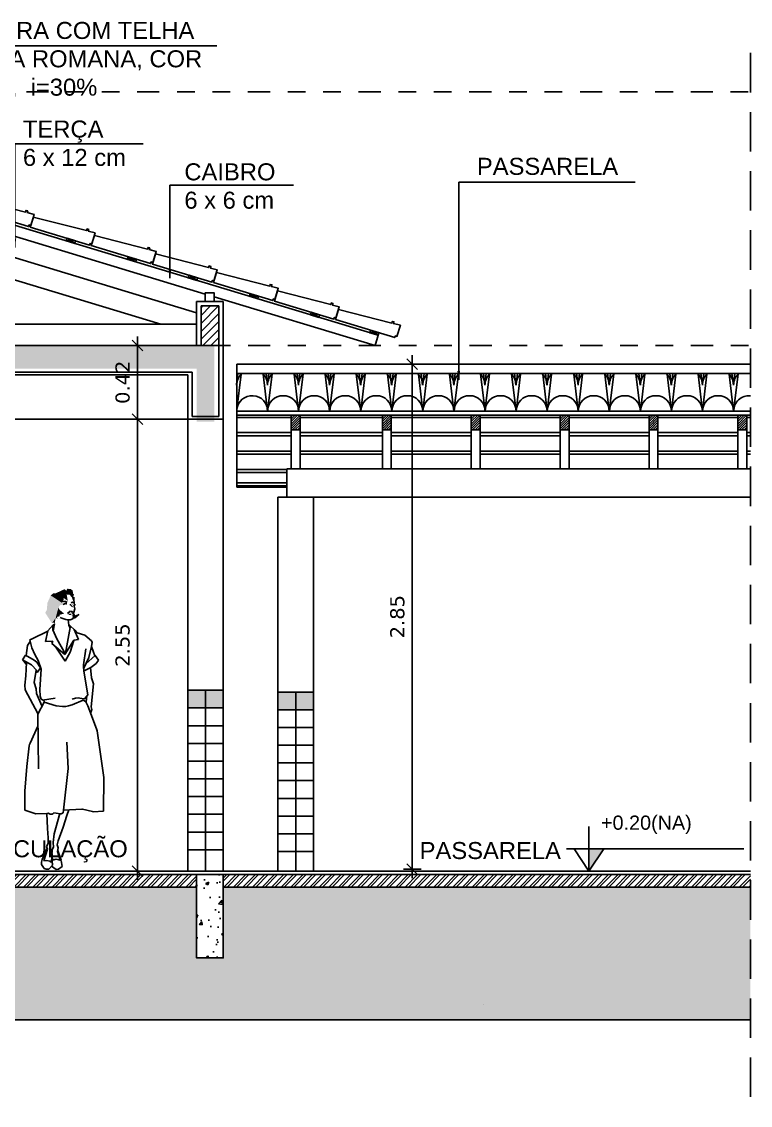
# Model space of a CAD drawing. Extents: x 11 to 195, y 73 to 157.
# Drawn here: x 42.16 to 46.28, y 133.41 to 139.53 of the extents above; entities that cross this region are included whole.
import ezdxf

# ---------------------------------------------------------------- set-up
doc = ezdxf.new("R2010")
doc.units = 0
doc.header["$LTSCALE"] = 0.005
doc.header["$PDMODE"] = 3
for name, pattern in [('C5', [60, 50, -5, 0, -5]), ('HIDDEN', [9.525, 6.35, -3.175]), ('TRAÇO-2PTOS_P', [0.625, 0.25, -0.125, 0, -0.125, 0, -0.125])]:
    doc.linetypes.add(name, pattern=pattern)
doc.layers.get('0').update_dxf_attribs({"linetype": 'CONTINUOUS'})
doc.layers.get('DEFPOINTS').update_dxf_attribs({"linetype": 'CONTINUOUS'})
for name, color, linetype in [('01', 1, 'CONTINUOUS'), ('0_HATCH', 1, 'CONTINUOUS'), ('A-01', 1, 'CONTINUOUS'), ('A-CHAO_FACHADA', 8, 'CONTINUOUS'), ('A-COTAS', 1, 'CONTINUOUS'), ('A-ESTRUT', 5, 'CONTINUOUS'), ('A-PARED', 5, 'CONTINUOUS'), ('A-TELHAS', 2, 'CONTINUOUS'), ('ARQ-CTA-1_050', 1, 'CONTINUOUS'), ('ARQ-EXO-1_050', 251, 'C5'), ('ARQ-HTC', 9, 'CONTINUOUS'), ('ARQ-PIS-CORTE', 2, 'CONTINUOUS'), ('ARQ-SMB-1_050', 1, 'CONTINUOUS'), ('ARQ-SMB-1_100', 1, 'CONTINUOUS'), ('ARQ-TLH-VISTA1', 2, 'CONTINUOUS'), ('ARQ-TXT-1_075', 2, 'CONTINUOUS'), ('BL-AR-TELHA 2', 2, 'CONTINUOUS'), ('EST-MET-VISTA1', 1, 'CONTINUOUS'), ('MADEIRAMENTO', 2, 'CONTINUOUS'), ('SIM', 1, 'CONTINUOUS')]:
    doc.layers.add(name, color=color, linetype=linetype)
doc.styles.add('ESC-50-A20', font='arial.ttf', dxfattribs={"height": 0.1})
doc.styles.add('FNDE Texto Cota 0025', font='verdana.ttf', dxfattribs={"height": 0.04})
doc.styles.add('FNDE Texto Cota 0050', font='verdana.ttf', dxfattribs={"height": 0.08})
doc.dimstyles.new('FNDE 1-0025', dxfattribs={"dimscale": 5, "dimtxt": 0.04, "dimasz": 0.01, "dimexe": 0.15, "dimexo": 0.15, "dimgap": 0.005, "dimtad": 1, "dimzin": 1, "dimdsep": 46, "dimtxsty": 'FNDE Texto Cota 0025', "dimblk": 'tic', "dimcen": 0.015, "dimdle": 0.15, "dimse1": 1, "dimse2": 1, "dimclrd": 251, "dimclre": 251, "dimclrt": 256, "dimaunit": 1, "dimadec": 3, "dimazin": 0, "dimtfac": 1, "dimtix": 1, "dimtmove": 2, "dimatfit": 3, "dimfxl": 0.15, "dimtvp": 1, "dimtolj": 1, "dimtzin": 0, "dimarcsym": 0})
doc.dimstyles.new('FNDE 1-0050', dxfattribs={"dimscale": 5, "dimtxt": 0.08, "dimasz": 0.01, "dimexe": 0.15, "dimexo": 0.15, "dimgap": 0.01, "dimtad": 1, "dimzin": 1, "dimdsep": 46, "dimtxsty": 'FNDE Texto Cota 0050', "dimblk": 'tic', "dimcen": 0.015, "dimdle": 0.15, "dimse1": 1, "dimse2": 1, "dimclrd": 251, "dimclre": 251, "dimclrt": 256, "dimaunit": 1, "dimadec": 3, "dimazin": 0, "dimtfac": 1, "dimtix": 1, "dimtmove": 2, "dimatfit": 3, "dimfxl": 0.15, "dimtvp": 1, "dimtolj": 1, "dimtzin": 0, "dimarcsym": 0})

# ---------------------------------------------------------------- blocks, each defined once
blk = doc.blocks.new('MULHER5')
at = {"color": 0}
for p, q in [((0.1308, 1.5439), (0.1343, 1.5584)), ((0.1415, 1.5339), (0.1308, 1.5439)), ((0.076, 1.4995), (0.0908, 1.505)), ((0.0908, 1.505), (0.0971, 1.505)), ((0.1375, 1.4561), (0.143, 1.4753)), ((0.1379, 1.4907), (0.1447, 1.502)), ((0.143, 1.4753), (0.1386, 1.4899)), ((0.1164, 1.4621), (0.1008, 1.45)), ((0.1028, 1.414), (0.1163, 1.4142)), ((0.1086, 1.3832), (0.1047, 1.4137)), ((0.1096, 1.4448), (0.122, 1.4432)), ((0.1163, 1.4142), (0.1326, 1.4186)), ((0.1207, 1.4598), (0.1164, 1.4621)), ((0.127, 1.4616), (0.1207, 1.4598)), ((0.1268, 1.4502), (0.1301, 1.4524)), ((0.1301, 1.4524), (0.127, 1.4616)), ((0.1326, 1.4186), (0.135, 1.4278)), ((0.1342, 1.4385), (0.1375, 1.4561)), ((0.135, 1.4278), (0.1342, 1.4385)), ((-0.0983, 1.307), (-0.0099, 1.3486)), ((-0.0221, 1.2911), (-0.0091, 1.3523)), ((-0.0091, 1.3523), (0.0204, 1.3844)), ((0.0182, 1.3577), (0.0186, 1.3825)), ((0.0406, 1.3064), (0.0182, 1.3577)), ((0.0204, 1.3844), (0.0284, 1.3855)), ((0.021, 1.3512), (0.0286, 1.3912)), ((0.1165, 1.3705), (0.0911, 1.2248)), ((0.1081, 1.3834), (0.115, 1.381)), ((0.1165, 1.3659), (0.1086, 1.3832)), ((0.1107, 1.3768), (0.1165, 1.3705)), ((0.115, 1.381), (0.1439, 1.3546)), ((0.14, 1.3581), (0.1633, 1.3034)), ((0.1568, 1.3401), (0.1439, 1.3546)), ((-0.1087, 1.2911), (-0.1247, 1.2683)), ((-0.1111, 1.3015), (-0.0983, 1.307)), ((-0.1001, 1.2547), (-0.1111, 1.3015)), ((0.0182, 1.2928), (-0.0221, 1.2911)), ((0.0127, 1.2806), (0.0182, 1.2928)), ((0.0903, 1.2202), (0.0406, 1.3064)), ((0.1373, 1.2983), (0.087, 1.2184)), ((0.1159, 1.2319), (0.1373, 1.2962)), ((0.1633, 1.3034), (0.1373, 1.2983)), ((0.1991, 1.3276), (0.1568, 1.3401)), ((0.2378, 1.2955), (0.1991, 1.3276)), ((0.2352, 1.2545), (0.2411, 1.2854)), ((0.2411, 1.2854), (0.2378, 1.2955)), ((-0.1247, 1.2683), (-0.1311, 1.2114)), ((-0.0822, 1.2185), (-0.1001, 1.2547)), ((0.087, 1.2184), (0.0127, 1.2806)), ((0.0315, 1.2648), (0.0883, 1.1794)), ((0.0883, 1.1794), (0.1159, 1.2319)), ((0.1914, 1.159), (0.205, 1.2501)), ((0.2218, 1.2007), (0.2373, 1.2633)), ((0.2373, 1.2633), (0.2554, 1.2099)), ((-0.1355, 1.2137), (-0.1515, 1.1871)), ((-0.1515, 1.1871), (-0.1009, 1.1591)), ((-0.1509, 1.1869), (-0.1314, 1.1642)), ((-0.0864, 1.1856), (-0.1355, 1.2137)), ((-0.1301, 1.1734), (-0.1328, 1.0982)), ((-0.072, 1.1743), (-0.0864, 1.1856)), ((-0.0641, 1.1844), (-0.0822, 1.2185)), ((-0.0514, 1.1424), (-0.072, 1.1743)), ((-0.0474, 1.1351), (-0.0641, 1.1844)), ((0.1924, 1.1371), (0.2218, 1.2007)), ((0.2585, 1.2127), (0.2057, 1.1658)), ((0.2331, 1.1448), (0.2641, 1.1664)), ((0.2769, 1.1856), (0.2585, 1.2127)), ((0.2641, 1.1664), (0.2769, 1.1856)), ((-0.1009, 1.1591), (-0.0712, 1.1267)), ((-0.087, 1.0599), (-0.0745, 1.1304)), ((-0.0768, 1.1174), (-0.0674, 1.1189)), ((-0.0712, 1.1267), (-0.0759, 1.1228)), ((-0.0674, 1.1189), (-0.0514, 1.1424)), ((-0.0542, 1.0197), (-0.0474, 1.1351)), ((0.1931, 1.1234), (0.1914, 1.159)), ((0.1927, 1.1232), (0.2331, 1.1448)), ((0.2164, 0.9899), (0.1931, 1.1234)), ((0.2311, 1.1441), (0.2363, 1.0867)), ((-0.1328, 1.0982), (-0.1398, 1.0456)), ((-0.1398, 1.0456), (-0.1374, 1.0187)), ((-0.0745, 1.0248), (-0.087, 1.0599)), ((0.2483, 1.0526), (0.2349, 0.9223)), ((0.2363, 1.0867), (0.2483, 1.0526)), ((-0.1374, 1.0187), (-0.0649, 0.8842)), ((-0.0732, 0.9974), (-0.0745, 1.0248)), ((-0.0427, 0.929), (-0.0732, 0.9974)), ((-0.0519, 0.9836), (-0.0542, 1.0197)), ((-0.0464, 0.9655), (-0.0519, 0.9836)), ((0.2164, 0.9899), (0.1969, 0.9686)), ((0.2063, 0.9503), (0.2116, 0.9846)), ((-0.0296, 0.9485), (-0.0663, 0.8816)), ((-0.0402, 0.9615), (-0.0464, 0.9655)), ((0.0316, 0.9722), (-0.0394, 0.961)), ((-0.0296, 0.9485), (-0.0325, 0.962)), ((0.0368, 0.9274), (-0.0296, 0.9485)), ((-0.0271, 0.9531), (-0.0277, 0.9535)), ((0.0732, 0.9238), (0.0368, 0.9274)), ((0.0914, 0.9251), (0.0732, 0.9238)), ((0.1071, 0.9279), (0.0914, 0.9251)), ((0.1276, 0.9343), (0.1071, 0.9279)), ((0.1901, 0.9604), (0.1276, 0.9343)), ((0.1474, 0.971), (0.1278, 0.9667)), ((0.1615, 0.9743), (0.1474, 0.971)), ((0.192, 0.9673), (0.1615, 0.9743)), ((0.2063, 0.9503), (0.1901, 0.9604)), ((0.1969, 0.9686), (0.192, 0.9673)), ((0.2155, 0.9284), (0.205, 0.9512)), ((0.2656, 0.7984), (0.2155, 0.9284)), ((0.2349, 0.9223), (0.239, 0.9083)), ((-0.0663, 0.8816), (-0.0619, 0.5725)), ((0.239, 0.9083), (0.2316, 0.8847)), ((-0.0653, 0.8133), (-0.1097, 0.7173)), ((0.3075, 0.5236), (0.2686, 0.7873)), ((-0.1142, 0.7017), (-0.1283, 0.5854)), ((0.1047, 0.575), (0.098, 0.7237)), ((-0.1283, 0.5854), (-0.1397, 0.4463)), ((0.0795, 0.3398), (0.1047, 0.575)), ((0.3046, 0.3345), (0.3075, 0.5236)), ((-0.1397, 0.4463), (-0.1396, 0.3397)), ((-0.1396, 0.3392), (-0.0767, 0.3196)), ((-0.0767, 0.3196), (-0.0149, 0.3204)), ((-0.0158, 0.3204), (-0.0108, 0.2363)), ((-0.0149, 0.3204), (-0.0083, 0.3237)), ((-0.0083, 0.3237), (0.004, 0.3175)), ((0.0186, 0.3197), (0.0249, 0.3255)), ((0.0249, 0.3255), (0.0628, 0.3197)), ((0.0272, 0.2062), (0.0576, 0.3203)), ((0.0705, 0.3208), (0.0779, 0.3245)), ((0.0779, 0.3245), (0.0795, 0.3398)), ((0.0779, 0.2436), (0.0976, 0.3094)), ((0.0795, 0.3398), (0.1827, 0.3459)), ((0.0976, 0.3094), (0.1084, 0.3415)), ((0.1867, 0.3455), (0.2426, 0.3313)), ((0.2466, 0.3309), (0.3046, 0.3345)), ((-0.0108, 0.2363), (-0.0078, 0.184)), ((-0.0078, 0.184), (-0.0082, 0.1515)), ((0.0215, 0.1574), (0.0272, 0.2062)), ((0.049, 0.1666), (0.0779, 0.2436)), ((-0.0405, 0.0617), (-0.0134, 0.1249)), ((-0.0082, 0.1515), (-0.0163, 0.1345)), ((-0.0163, 0.1345), (-0.0118, 0.1199)), ((0.0151, 0.1175), (0.023, 0.1312)), ((0.023, 0.1312), (0.0215, 0.1574)), ((0.0433, 0.1448), (0.049, 0.1666)), ((0.0492, 0.1266), (0.0433, 0.1448)), ((0.0452, 0.1068), (0.0492, 0.1266)), ((-0.0459, 0.0465), (-0.0405, 0.0617)), ((-0.0118, 0.1199), (-0.0319, 0.053)), ((0.0111, 0.0451), (0.0151, 0.1175)), ((0.0135, 0.0919), (0.0159, 0.0565)), ((0.0138, 0.1087), (0.0172, 0.0567)), ((0.0172, 0.0567), (0.0386, 0.0637)), ((0.0386, 0.0637), (0.0523, 0.0597)), ((0.0609, 0.0574), (0.0452, 0.1068)), ((0.0464, 0.113), (0.0651, 0.0574)), ((-0.0443, 0.0339), (-0.0459, 0.0465)), ((-0.0302, 0.0115), (-0.0443, 0.0339)), ((-0.0319, 0.053), (-0.0143, 0.0555)), ((-0.0195, 0.0062), (-0.0302, 0.0115)), ((-0.0041, 0.0067), (-0.0195, 0.0062)), ((-0.0143, 0.0555), (0.0015, 0.0519)), ((0.0165, 0.0294), (-0.0041, 0.0067)), ((0.0015, 0.0519), (0.0111, 0.0451)), ((0.038, 0.0055), (0.0114, 0.0238)), ((0.0159, 0.0565), (0.0165, 0.0294)), ((0.0516, 0.0069), (0.038, 0.0055)), ((0.0709, 0.0226), (0.0516, 0.0069)), ((0.0523, 0.0597), (0.0653, 0.0562)), ((0.0653, 0.0562), (0.0709, 0.0226))]:
    blk.add_line(p, q, dxfattribs=at)
for centre, radius, start, end in [((0.0866, 1.4895), 0.0272, 62.0174, 104.29705), ((0.1491, 1.5194), 0.0376, 207.73327, 239.17042), ((0.1294, 1.503), 0.00993, 41.82017, 138.17983), ((0.1116, 1.5178), 0.1042, 240.55904, 265.1137), ((0.2173, 0.7797), 0.0518, 8.40382, 21.09804), ((-0.0627, 0.6955), 0.0518, 155.15591, 173.09317), ((0.0097, 0.3291), 0.013, 243.49787, 313.08617), ((0.0648, 0.3325), 0.013, 261.18188, 296.09563), ((0.1835, 0.333), 0.013, 75.73051, 93.41203), ((0.2458, 0.3439), 0.013, 255.73051, 273.51311)]:
    blk.add_arc(centre, radius, start, end, dxfattribs=at)
for points in [[(-0.0114, 1.5095), (0.07, 1.4985), (0.0068, 1.5512), (0.07, 1.5094)], [(0.0068, 1.5512), (0.07, 1.5094), (0.0238, 1.5641), (0.0788, 1.516)], [(0.0238, 1.5641), (0.0788, 1.516), (0.0337, 1.5626), (0.0796, 1.5376)], [(0.0337, 1.5626), (0.0796, 1.5376), (0.0849, 1.5863), (0.1033, 1.5197)], [(0.0849, 1.5863), (0.1033, 1.5197), (0.0948, 1.5782), (0.0969, 1.5566)], [(0.0948, 1.5782), (0.0969, 1.5566), (0.1007, 1.5885), (0.1138, 1.5547)], [(0.1007, 1.5885), (0.1138, 1.5547), (0.119, 1.588), (0.1259, 1.54)], [(0.119, 1.588), (0.1259, 1.54), (0.1343, 1.5584), (0.1308, 1.5439)], [(0.119, 1.588), (0.1302, 1.5793), (0.1343, 1.5584)], [(0.1308, 1.5439), (0.1415, 1.5339), (0.1259, 1.54), (0.1375, 1.5105)], [(0.1415, 1.5339), (0.1447, 1.502), (0.1375, 1.5105), (0.1364, 1.4987)], [(-0.0244, 1.4537), (0.0506, 1.4828), (-0.0152, 1.4686), (0.0585, 1.4957)], [(0.0138, 1.3938), (0.0351, 1.4254), (-0.0244, 1.4537), (0.0506, 1.4828)], [(-0.0152, 1.4686), (0.0585, 1.4957), (-0.0114, 1.5095), (0.07, 1.4985)], [(0.0506, 1.4828), (0.0351, 1.4254), (0.0569, 1.47), (0.0416, 1.4294)], [(0.0569, 1.47), (0.0416, 1.4294), (0.0827, 1.4487), (0.0564, 1.4416)], [(0.09, 1.505), (0.0971, 1.5057), (0.0916, 1.4987), (0.0963, 1.4995)], [(0.1329, 1.5034), (0.129, 1.5034), (0.1306, 1.4987), (0.1282, 1.4979)], [(0.1447, 1.502), (0.1364, 1.4987), (0.1379, 1.4907), (0.1338, 1.4956)], [(0.0138, 1.3938), (0.0351, 1.4254), (0.0213, 1.399)], [(0.0213, 1.399), (0.0291, 1.3916), (0.0351, 1.4254)], [(0.0351, 1.4254), (0.046, 1.4183), (0.0416, 1.4294)], [(0.0416, 1.4294), (0.058, 1.4343), (0.0564, 1.4416)], [(0.146, 1.4387), (0.1438, 1.4192), (0.1375, 1.4561), (0.1333, 1.4233)], [(0.1654, 1.4478), (0.1696, 1.441), (0.146, 1.4387), (0.1438, 1.4192)]]:
    blk.add_solid(points, dxfattribs=at)
blk = doc.blocks.new('tic')
at = {"color": 251}
for p, q in [((-1, 0), (1, 0)), ((0, -1), (0, 1))]:
    blk.add_line(p, q, dxfattribs=at)
blk.add_line((-0.6, -0.6), (0.6, 0.6))
blk = doc.blocks.new('FNDE-Nível Corte-1_050')
blk.add_hatch(color=251).paths.add_polyline_path([(140.6568, -0.1868), (140.7408, -0.1868), (140.6568, -0.3128)])
at = {"color": 251}
for p, q in [((140.6568, -0.0608), (140.6568, -0.3128)), ((140.5308, -0.1868), (141.5308, -0.1868))]:
    blk.add_line(p, q, dxfattribs=at)
blk.add_lwpolyline([(140.5728, -0.1868), (140.6568, -0.3128), (140.7408, -0.1868)], dxfattribs=at)
blk = doc.blocks.new('T2')
at = {"linetype": 'Continuous'}
blk.add_lwpolyline([(0, 0.0594), (0.31, 0.073), (0.3096, 0.083), (0.3196, 0.0834), (0.32, 0.0734), (0.36, 0.075), (0.36, 0.0099), (0.35, 0.0099), (0.35, 0), (0, 0), (0.0001, 0.0594)], dxfattribs=at)
blk = doc.blocks.new('*D102')
at = {"layer": 'ARQ-CTA-1_050', "color": 251, "lineweight": -2, "transparency": 16777216}
blk.add_line((44.3692, 134.7948), (44.3692, 137.5448), dxfattribs=at)
at = {"layer": 'DEFPOINTS', "color": 0, "transparency": 16777216}
for p in [(43.8113, 137.5948), (44.3692, 137.5948), (43.8113, 134.7448)]:
    blk.add_point(p, dxfattribs=at)
at = {"layer": 'ARQ-CTA-1_050', "color": 251, "lineweight": -2, "transparency": 16777216, "xscale": 0.05, "yscale": 0.05, "zscale": 0.05}
for p, rotation in [((44.3692, 137.5948), 90), ((44.3692, 134.7448), 270)]:
    blk.add_blockref('tic', p, dxfattribs=dict(at, rotation=rotation))
at = {"layer": 'ARQ-CTA-1_050', "transparency": 16777216, "insert": (44.2855, 136.1698), "char_height": 0.08, "attachment_point": 5, "rotation": 90, "style": 'FNDE Texto Cota 0050'}
blk.add_mtext('\\A1;2.85', dxfattribs=at)
blk = doc.blocks.new('*D119')
at = {"layer": 'ARQ-CTA-1_050', "color": 251, "lineweight": -2, "transparency": 16777216}
blk.add_line((42.8178, 137.3348), (42.8178, 137.6498), dxfattribs=at)
at = {"layer": 'DEFPOINTS', "color": 0, "transparency": 16777216}
for p in [(42.8178, 137.6998), (43.1022, 137.6998), (43.1022, 137.2848)]:
    blk.add_point(p, dxfattribs=at)
at = {"layer": 'ARQ-CTA-1_050', "color": 251, "lineweight": -2, "transparency": 16777216, "xscale": 0.05, "yscale": 0.05, "zscale": 0.05}
for p, rotation in [((42.8178, 137.6998), 90), ((42.8178, 137.2848), 270)]:
    blk.add_blockref('tic', p, dxfattribs=dict(at, rotation=rotation))
at = {"layer": 'ARQ-CTA-1_050', "transparency": 16777216, "insert": (42.7345, 137.4923), "char_height": 0.08, "attachment_point": 5, "rotation": 90, "style": 'FNDE Texto Cota 0050'}
blk.add_mtext('\\A1;0.42', dxfattribs=at)
blk = doc.blocks.new('*D120')
at = {"layer": 'ARQ-CTA-1_050', "color": 251, "lineweight": -2, "transparency": 16777216}
blk.add_line((42.8178, 134.7848), (42.8178, 137.2348), dxfattribs=at)
at = {"layer": 'DEFPOINTS', "color": 0, "transparency": 16777216}
for p in [(42.8178, 137.2848), (43.1022, 137.2848), (43.1022, 134.7348)]:
    blk.add_point(p, dxfattribs=at)
at = {"layer": 'ARQ-CTA-1_050', "color": 251, "lineweight": -2, "transparency": 16777216, "xscale": 0.05, "yscale": 0.05, "zscale": 0.05}
for p, rotation in [((42.8178, 137.2848), 90), ((42.8178, 134.7348), 270)]:
    blk.add_blockref('tic', p, dxfattribs=dict(at, rotation=rotation))
at = {"layer": 'ARQ-CTA-1_050', "transparency": 16777216, "insert": (42.7345, 136.0098), "char_height": 0.08, "attachment_point": 5, "rotation": 90, "style": 'FNDE Texto Cota 0050'}
blk.add_mtext('\\A1;2.55', dxfattribs=at)

msp = doc.modelspace()

# ---------------------------------------------------------------- hatches: boundary and pattern name
at = {"layer": '0_HATCH'}
for points in [[(43.1022, 135.7548), (43.3022, 135.7548), (43.3022, 135.6548), (43.1022, 135.6548)], [(43.6113, 135.7448), (43.8113, 135.7448), (43.8113, 135.6448), (43.6113, 135.6448)]]:
    msp.add_hatch(color=160, dxfattribs=at).paths.add_polyline_path(points)
at = {"layer": 'A-COTAS'}
h = msp.add_hatch(dxfattribs=at)
h.set_pattern_fill('ANSI31', color=252, scale=0.003)
h.set_pattern_definition([(45, (148.35635, 76.092939), (-0.0067351921, 0.0067351921), [])])
h.paths.add_polyline_path([(43.7363, 137.3062), (43.6863, 137.3062), (43.6863, 137.224), (43.7363, 137.224)])
h = msp.add_hatch(dxfattribs=at)
h.set_pattern_fill('ANSI31', color=252, scale=0.003)
h.set_pattern_definition([(45, (148.871114, 76.092939), (-0.0067351921, 0.0067351921), [])])
h.paths.add_polyline_path([(44.251, 137.3062), (44.201, 137.3062), (44.201, 137.224), (44.251, 137.224)])
h = msp.add_hatch(dxfattribs=at)
h.set_pattern_fill('ANSI31', color=252, scale=0.003)
h.set_pattern_definition([(45, (149.372714, 76.092939), (-0.0067351921, 0.0067351921), [])])
h.paths.add_polyline_path([(44.7526, 137.3062), (44.7026, 137.3062), (44.7026, 137.224), (44.7526, 137.224)])
h = msp.add_hatch(dxfattribs=at)
h.set_pattern_fill('ANSI31', color=252, scale=0.003)
h.set_pattern_definition([(45, (149.874314, 76.092939), (-0.0067351921, 0.0067351921), [])])
h.paths.add_polyline_path([(45.2542, 137.3062), (45.2042, 137.3062), (45.2042, 137.224), (45.2542, 137.224)])
h = msp.add_hatch(dxfattribs=at)
h.set_pattern_fill('ANSI31', color=252, scale=0.003)
h.set_pattern_definition([(45, (150.375914, 76.092939), (-0.0067351921, 0.0067351921), [])])
h.paths.add_polyline_path([(45.7558, 137.3062), (45.7058, 137.3062), (45.7058, 137.224), (45.7558, 137.224)])
h = msp.add_hatch(dxfattribs=at)
h.set_pattern_fill('ANSI31', color=252, scale=0.003)
h.set_pattern_definition([(45, (150.877514, 76.092939), (-0.0067351921, 0.0067351921), [])])
h.paths.add_polyline_path([(46.2574, 137.3062), (46.2074, 137.3062), (46.2074, 137.224), (46.2574, 137.224)])
at = {"layer": 'ARQ-HTC'}
h = msp.add_hatch(dxfattribs=at)
h.set_pattern_fill('ANSI31', color=251, scale=0.01, style=0)
h.set_pattern_definition([(45, (84.714996, 34.55552), (-0.02245064, 0.02245064), [])])
h.paths.add_polyline_path([(43.2772, 137.9227), (43.1772, 137.9227), (43.1772, 137.6998), (43.2772, 137.6998)])
h = msp.add_hatch(dxfattribs=at)
h.set_pattern_fill('AR-CONC', color=251, scale=0.001, style=0)
h.set_pattern_definition([(50, (173.48594, 54.57914), (0.18218467, -0.01593909), [0.01905, -0.20955]), (355, (173.48594, 54.57914), (-0.03524342, 0.19105685), [0.01524, -0.16764058]), (100.45144, (173.50112, 54.57781), (0.14694125, 0.17511775), [0.01619, -0.17809024]), (46.1842, (173.48594, 54.62994), (0.27107904, -0.04204233), [0.028575, -0.314325]), (96.63556, (173.50853, 54.62644), (0.23740413, 0.24742612), [0.024285, -0.2671356]), (351.18415, (173.48594, 54.62994), (0.23740413, 0.2474261), [0.02285997, -0.25145973]), (21, (173.51134, 54.61724), (0.15161439, -0.1022652), [0.01905, -0.20955]), (326, (173.51134, 54.61724), (0.06180203, 0.18418797), [0.01524, -0.16764]), (71.45144, (173.52397, 54.60872), (0.21341642, 0.08192277), [0.01619, -0.17808994]), (37.5, (173.48594, 54.57914), (0.003088603, 0.08455504), [0, -0.165608, 0, -0.17018, 0, -0.168275]), (7.5, (173.48594, 54.57914), (0.06681966, 0.100180575), [0, -0.097028, 0, -0.161798, 0, -0.064135]), (327.5, (173.429296, 54.57914), (0.135590595, -0.005728744), [0, -0.0635, 0, -0.19812, 0, -0.26289]), (317.5, (173.4039, 54.57914), (0.14812918, 0.02542649), [0, -0.08255, 0, -0.131572, 0, -0.18669])])
h.paths.add_polyline_path([(43.2522, 137.6998), (37.0172, 137.6998), (37.0172, 137.2448), (37.1372, 137.2448), (37.1372, 137.5698), (41.6172, 137.5698), (41.6172, 137.2448), (41.7372, 137.2448), (41.7372, 137.5698), (43.1522, 137.5698), (43.1522, 137.2698), (43.2522, 137.2698)])
h = msp.add_hatch(dxfattribs=at)
h.set_pattern_fill('ANSI32', color=251, scale=0.004, style=0)
h.set_pattern_definition([(45, (173.48594, 54.579143), (-0.026940768, 0.026940768), []), (45, (173.5039, 54.579143), (-0.026940768, 0.026940768), [])])
h.paths.add_polyline_path([(41.6022, 134.7148), (37.1522, 134.7148), (37.1522, 134.6448), (41.6022, 134.6448)])
h.paths.add_polyline_path([(43.1522, 134.7148), (41.7522, 134.7148), (41.7522, 134.6448), (43.1522, 134.6448)])
h.paths.add_polyline_path([(46.2778, 134.6448), (46.2778, 134.7148), (43.3022, 134.7148), (43.3022, 134.6448)])
h = msp.add_hatch(dxfattribs=at)
h.set_pattern_fill('AR-CONC', color=251, scale=0.001, style=0)
h.set_pattern_definition([(50, (84.715, 34.55552), (0.18218467, -0.01593909), [0.01905, -0.20955]), (355, (84.715, 34.55552), (-0.03524342, 0.19105685), [0.01524, -0.16764058]), (100.45144, (84.73018, 34.5542), (0.14694125, 0.17511775), [0.01619, -0.17809024]), (46.1842, (84.715, 34.60632), (0.27107904, -0.04204233), [0.028575, -0.314325]), (96.63556, (84.73759, 34.60282), (0.23740413, 0.2474261), [0.024285, -0.2671356]), (351.18415, (84.715, 34.60632), (0.2374041, 0.2474261), [0.02286, -0.2514597]), (21, (84.7404, 34.59362), (0.1516144, -0.1022652), [0.01905, -0.20955]), (326, (84.7404, 34.59362), (0.06180203, 0.18418797), [0.01524, -0.16764]), (71.45144, (84.75303, 34.5851), (0.21341642, 0.08192277), [0.01619, -0.17808994]), (37.5, (84.714996, 34.55552), (0.003088603, 0.08455504), [0, -0.165608, 0, -0.17018, 0, -0.168275]), (7.5, (84.715, 34.55552), (0.06681966, 0.100180575), [0, -0.097028, 0, -0.161798, 0, -0.064135]), (327.5, (84.658354, 34.55552), (0.135590595, -0.005728744), [0, -0.0635, 0, -0.19812, 0, -0.26289]), (317.5, (84.63295, 34.55552), (0.14812918, 0.02542649), [0, -0.08255, 0, -0.131572, 0, -0.18669])])
h.paths.add_polyline_path([(43.3022, 134.7148), (43.1522, 134.7148), (43.1522, 134.2448), (43.3022, 134.2448)])
h = msp.add_hatch(dxfattribs=at)
h.set_pattern_fill('EARTH', color=252, scale=0.02, angle=45, style=0)
h.set_pattern_definition([(45, (84.715, 34.55552), (1e-17, 0.17960512), [0.127, -0.127]), (45, (84.68132, 34.5892), (1e-17, 0.17960512), [0.127, -0.127]), (45, (84.64764, 34.62287), (1e-17, 0.17960512), [0.127, -0.127]), (135, (84.64764, 34.64532), (-0.17960512, 1e-17), [0.127, -0.127]), (135, (84.68132, 34.679), (-0.17960512, 1e-17), [0.127, -0.127]), (135, (84.715, 34.71267), (-0.17960512, 1e-17), [0.127, -0.127])])
h.paths.add_polyline_path([(46.2778, 133.8948), (46.2778, 134.6448), (43.3022, 134.6448), (43.3022, 134.2448), (43.1522, 134.2448), (43.1522, 134.6448), (41.7522, 134.6448), (41.7522, 134.2448), (41.6022, 134.2448), (41.6022, 134.6448), (37.1522, 134.6448), (37.1522, 134.2448), (37.0022, 134.2448), (37.0022, 134.5948), (35.3085, 134.5948), (35.3085, 133.8948)])

# ---------------------------------------------------------------- linework, layer by layer
at = {"color": 5}
for p, q in [((44.1772, 137.7572), (40.1397, 138.9797)), ((43.201, 137.9901), (40.1397, 138.917)), ((44.1598, 137.6998), (43.251, 137.975)), ((44.1772, 137.7572), (44.1598, 137.6998))]:
    msp.add_line(p, q, dxfattribs=at)
at = {"color": 1}
for p, q in [((43.3022, 137.9477), (43.3022, 137.2848)), ((41.7522, 137.5348), (43.1022, 137.5348)), ((43.1022, 137.2848), (43.1022, 137.5348)), ((43.3022, 137.2848), (43.1022, 137.2848))]:
    msp.add_line(p, q, dxfattribs=at)
at = {"color": 3}
msp.add_lwpolyline([(43.201, 137.9477), (43.251, 137.9477), (43.251, 137.9977), (43.201, 137.9977)], close=True, dxfattribs=at)
at = {"layer": '01'}
for p in [(43.1522, 137.6998), (43.3022, 137.9477)]:
    msp.add_line(p, (43.1522, 137.9477), dxfattribs=at)
at = {"layer": '01', "color": 251}
for p, q in [((43.1022, 137.2848), (41.7522, 137.2848)), ((43.1022, 135.7548), (43.3022, 135.7548)), ((43.2022, 135.7548), (43.2022, 134.7348)), ((43.6113, 135.7448), (43.8113, 135.7448)), ((43.7113, 135.7448), (43.7113, 134.7348)), ((43.1022, 135.6548), (43.3022, 135.6548)), ((43.6113, 135.6448), (43.8113, 135.6448)), ((43.1022, 135.5548), (43.3022, 135.5548)), ((43.6113, 135.5448), (43.8113, 135.5448)), ((43.1022, 135.4548), (43.3022, 135.4548)), ((43.6113, 135.4448), (43.8113, 135.4448)), ((43.1022, 135.3548), (43.3022, 135.3548)), ((43.6113, 135.3448), (43.8113, 135.3448)), ((43.1022, 135.2548), (43.3022, 135.2548)), ((43.6113, 135.2448), (43.8113, 135.2448)), ((43.1022, 135.1548), (43.3022, 135.1548)), ((43.6113, 135.1448), (43.8113, 135.1448)), ((43.1022, 135.0548), (43.3022, 135.0548)), ((43.6113, 135.0448), (43.8113, 135.0448)), ((43.1022, 134.9548), (43.3022, 134.9548)), ((43.6113, 134.9448), (43.8113, 134.9448)), ((43.1022, 134.8548), (43.3022, 134.8548)), ((43.6113, 134.8448), (43.8113, 134.8448))]:
    msp.add_line(p, q, dxfattribs=at)
at = {"layer": 'A-01'}
for p, q in [((46.2778, 137.5948), (43.3792, 137.5948)), ((43.3792, 136.9008), (43.3792, 137.5948)), ((46.2778, 137.5427), (43.3792, 137.5427)), ((43.3792, 137.3062), (43.3792, 137.3562)), ((46.2778, 137.3292), (43.3792, 137.3292)), ((43.1022, 137.2848), (43.1022, 134.7348)), ((43.3022, 137.2848), (43.3022, 134.7348)), ((43.3792, 136.9008), (43.6613, 136.9008))]:
    msp.add_line(p, q, dxfattribs=at)
at = {"layer": 'A-CHAO_FACHADA'}
for p, q in [((43.3792, 137.2942), (43.6863, 137.2942)), ((43.7363, 137.2942), (44.201, 137.2942)), ((44.251, 137.2942), (44.7026, 137.2942)), ((44.7526, 137.2942), (45.2042, 137.2942)), ((45.2542, 137.2942), (45.7058, 137.2942)), ((45.7558, 137.2942), (46.2074, 137.2942)), ((46.2574, 137.2942), (46.2778, 137.2942)), ((43.3792, 137.208), (43.6863, 137.208)), ((43.3792, 137.1907), (43.6863, 137.1907)), ((43.7363, 137.208), (44.201, 137.208)), ((43.7363, 137.1907), (44.201, 137.1907)), ((44.251, 137.208), (44.7026, 137.208)), ((44.251, 137.1907), (44.7026, 137.1907)), ((44.7526, 137.208), (45.2042, 137.208)), ((44.7526, 137.1907), (45.2042, 137.1907)), ((45.2542, 137.208), (45.7058, 137.208)), ((45.2542, 137.1907), (45.7058, 137.1907)), ((45.7558, 137.208), (46.2074, 137.208)), ((45.7558, 137.1907), (46.2074, 137.1907)), ((46.2574, 137.208), (46.2778, 137.208)), ((46.2574, 137.1907), (46.2778, 137.1907)), ((43.3792, 137.1045), (43.6863, 137.1045)), ((43.3792, 137.0873), (43.6863, 137.0873)), ((43.7363, 137.1045), (44.201, 137.1045)), ((43.7363, 137.0873), (44.201, 137.0873)), ((44.251, 137.1045), (44.7026, 137.1045)), ((44.251, 137.0873), (44.7026, 137.0873)), ((44.7526, 137.1045), (45.2042, 137.1045)), ((44.7526, 137.0873), (45.2042, 137.0873)), ((45.2542, 137.1045), (45.7058, 137.1045)), ((45.2542, 137.0873), (45.7058, 137.0873)), ((45.7558, 137.1045), (46.2074, 137.1045)), ((45.7558, 137.0873), (46.2074, 137.0873)), ((46.2574, 137.1045), (46.2778, 137.1045)), ((46.2574, 137.0873), (46.2778, 137.0873)), ((43.3792, 137.0011), (43.6613, 137.0011)), ((43.3792, 136.9838), (43.6613, 136.9838)), ((43.3792, 136.9246), (43.6613, 136.9246)), ((43.3792, 136.9073), (43.6613, 136.9073))]:
    msp.add_line(p, q, dxfattribs=at)
at = {"layer": 'A-COTAS', "color": 5, "linetype": 'HIDDEN', "ltscale": 7}
msp.add_line((46.2778, 139.3499, -0.1131), (46.2778, 133.4131), dxfattribs=at)
at = {"layer": 'A-ESTRUT'}
msp.add_line((43.3022, 137.6448), (43.3022, 137.2848), dxfattribs=at)
at = {"layer": 'A-PARED'}
for p, q in [((43.1772, 137.6998), (43.1772, 137.9227)), ((43.2772, 137.9227), (43.1772, 137.9227)), ((43.2772, 137.9227), (43.2772, 137.2998)), ((37.0172, 137.6998), (43.2522, 137.6998)), ((41.7372, 137.5498), (43.1272, 137.5498)), ((43.1272, 137.2998), (43.1272, 137.5498)), ((43.2772, 137.2998), (43.1272, 137.2998)), ((37.1522, 134.7148), (46.2778, 134.7148)), ((43.1522, 134.6448), (41.7522, 134.6448)), ((46.2778, 134.6448), (43.3022, 134.6448))]:
    msp.add_line(p, q, dxfattribs=at)
msp.add_lwpolyline([(43.1522, 134.7148), (43.3022, 134.7148), (43.3022, 134.2448), (43.1522, 134.2448)], close=True, dxfattribs=at)
at = {"layer": 'ARQ-EXO-1_050', "color": 252, "linetype": 'TRAÇO-2PTOS_P', "ltscale": 100}
for p, q in [((35.3164, 139.1303), (46.2778, 139.1303)), ((35.3178, 137.6998), (46.2778, 137.6998)), ((35.3178, 134.7348), (46.2778, 134.7348))]:
    msp.add_line(p, q, dxfattribs=at)
at = {"layer": 'ARQ-HTC', "color": 252}
msp.add_line((35.3085, 133.8948), (46.2778, 133.8948), dxfattribs=at)
at = {"layer": 'ARQ-PIS-CORTE'}
msp.add_line((37.1522, 134.7348), (46.2778, 134.7348), dxfattribs=at)
at = {"layer": 'ARQ-TLH-VISTA1'}
for p, q in [((43.1522, 137.8849), (40.1697, 138.7879)), ((42.9508, 137.8198), (40.1397, 138.6709)), ((37.1522, 137.8198), (43.1522, 137.8198))]:
    msp.add_line(p, q, dxfattribs=at)
at = {"layer": 'BL-AR-TELHA 2'}
for p, q in [((43.3781, 137.4815), (43.3854, 137.5427)), ((43.3792, 137.3387), (43.4032, 137.5382)), ((43.5531, 137.3292), (43.5279, 137.5382)), ((43.5525, 137.4768), (43.5446, 137.5427)), ((43.5525, 137.4815), (43.5599, 137.5427)), ((43.5525, 137.3292), (43.5777, 137.5382)), ((43.7275, 137.3292), (43.7024, 137.5382)), ((43.7269, 137.4768), (43.719, 137.5427)), ((43.7275, 137.4815), (43.7349, 137.5427)), ((43.7275, 137.3292), (43.7527, 137.5382)), ((43.9031, 137.3292), (43.8779, 137.5382)), ((43.9019, 137.4768), (43.894, 137.5427)), ((43.9031, 137.4815), (43.9104, 137.5427)), ((43.9031, 137.3292), (43.9282, 137.5382)), ((44.0787, 137.3292), (44.0535, 137.5382)), ((44.0775, 137.4768), (44.0696, 137.5427)), ((44.0787, 137.4815), (44.086, 137.5427)), ((44.0787, 137.3292), (44.1038, 137.5382)), ((44.2542, 137.3292), (44.2291, 137.5382)), ((44.2531, 137.4768), (44.2451, 137.5427)), ((44.2537, 137.4815), (44.261, 137.5427)), ((44.2537, 137.3292), (44.2788, 137.5382)), ((44.4292, 137.3292), (44.4041, 137.5382)), ((44.4281, 137.4768), (44.4201, 137.5427)), ((44.4292, 137.4815), (44.4366, 137.5427)), ((44.4292, 137.3292), (44.4544, 137.5382)), ((44.6048, 137.3292), (44.5796, 137.5382)), ((44.6037, 137.4768), (44.5957, 137.5427)), ((44.6048, 137.4815), (44.6122, 137.5427)), ((44.6048, 137.3292), (44.6299, 137.5382)), ((44.7804, 137.3292), (44.7552, 137.5382)), ((44.7792, 137.4768), (44.7713, 137.5427)), ((44.7798, 137.4815), (44.7872, 137.5427)), ((44.7798, 137.3292), (44.8049, 137.5382)), ((44.9554, 137.3292), (44.9302, 137.5382)), ((44.9542, 137.4768), (44.9463, 137.5427)), ((44.9554, 137.4815), (44.9627, 137.5427)), ((44.9554, 137.3292), (44.9805, 137.5382)), ((45.1309, 137.3292), (45.1058, 137.5382)), ((45.1298, 137.4768), (45.1219, 137.5427)), ((45.1309, 137.4815), (45.1383, 137.5427)), ((45.1309, 137.3292), (45.1561, 137.5382)), ((45.3065, 137.3292), (45.2813, 137.5382)), ((45.3054, 137.4768), (45.2974, 137.5427)), ((45.3059, 137.4815), (45.3133, 137.5427)), ((45.3059, 137.3292), (45.3311, 137.5382)), ((45.4815, 137.3292), (45.4563, 137.5382)), ((45.4804, 137.4768), (45.4724, 137.5427)), ((45.4815, 137.4815), (45.4889, 137.5427)), ((45.4815, 137.3292), (45.5067, 137.5382)), ((45.6571, 137.3292), (45.6319, 137.5382)), ((45.6559, 137.4768), (45.648, 137.5427)), ((45.6571, 137.4815), (45.6644, 137.5427)), ((45.6571, 137.3292), (45.6822, 137.5382)), ((45.8326, 137.3292), (45.8075, 137.5382)), ((45.8315, 137.4768), (45.8236, 137.5427)), ((45.8315, 137.4768), (45.8236, 137.5427)), ((45.8321, 137.3292), (45.8572, 137.5382)), ((45.8326, 137.4815), (45.84, 137.5427)), ((46.0076, 137.3292), (45.9825, 137.5382)), ((46.0071, 137.4768), (45.9991, 137.5427)), ((46.0076, 137.4815), (46.015, 137.5427)), ((46.0076, 137.3292), (46.0328, 137.5382)), ((46.1832, 137.3292), (46.1581, 137.5382)), ((46.1821, 137.4768), (46.1741, 137.5427)), ((46.1832, 137.4815), (46.1906, 137.5427)), ((46.1832, 137.3292), (46.2084, 137.5382))]:
    msp.add_line(p, q, dxfattribs=at)
for centre, start, end in [((43.4656, 137.4768), 131.09523, 180), ((43.4656, 137.4768), 0, 48.90477), ((43.64, 137.4768), 131.09523, 180), ((43.64, 137.4768), 0, 48.90477), ((43.815, 137.4768), 131.09523, 180), ((43.815, 137.4768), 0, 48.90477), ((43.9906, 137.4768), 131.09523, 180), ((43.9906, 137.4768), 0, 48.90477), ((44.1662, 137.4768), 131.09523, 180), ((44.1662, 137.4768), 0, 48.90477), ((44.3412, 137.4768), 131.09523, 180), ((44.3412, 137.4768), 0, 48.90477), ((44.5167, 137.4768), 131.09523, 180), ((44.5167, 137.4768), 0, 48.90477), ((44.6923, 137.4768), 131.09523, 180), ((44.6923, 137.4768), 0, 48.90477), ((44.8673, 137.4768), 131.09523, 180), ((44.8673, 137.4768), 0, 48.90477), ((45.0429, 137.4768), 131.09523, 180), ((45.0429, 137.4768), 0, 48.90477), ((45.2184, 137.4768), 131.09523, 180), ((45.2184, 137.4768), 0, 48.90477), ((45.3934, 137.4768), 131.09523, 180), ((45.3934, 137.4768), 0, 48.90477), ((45.569, 137.4768), 131.09523, 180), ((45.569, 137.4768), 0, 48.90477), ((45.7446, 137.4768), 131.09523, 180), ((45.7446, 137.4768), 0, 48.90477), ((45.7446, 137.4768), 0, 48.90477), ((45.9201, 137.4768), 131.09523, 180), ((45.9201, 137.4768), 0, 48.90477), ((46.0951, 137.4768), 131.09523, 180), ((46.0951, 137.4768), 0, 48.90477), ((46.2707, 137.4768), 131.09523, 180), ((43.4662, 137.3292), 0, 173.45812), ((43.6406, 137.3292), 0, 180), ((43.8156, 137.3292), 0, 180), ((43.9912, 137.3292), 0, 180), ((44.1667, 137.3292), 0, 180), ((44.3417, 137.3292), 0, 180), ((44.5173, 137.3292), 0, 180), ((44.6929, 137.3292), 0, 180), ((44.8679, 137.3292), 0, 180), ((45.0434, 137.3292), 0, 180), ((45.219, 137.3292), 0, 180), ((45.394, 137.3292), 0, 180), ((45.5696, 137.3292), 0, 180), ((45.7451, 137.3292), 0, 180), ((45.9201, 137.3292), 0, 180), ((46.0957, 137.3292), 0, 180), ((46.2713, 137.3292), 85.72871, 180)]:
    msp.add_arc(centre, 0.0875, start, end, dxfattribs=at)
at = {"layer": 'EST-MET-VISTA1'}
for p, q in [((46.2778, 137.3062), (43.3792, 137.3062)), ((43.6863, 137.0045), (43.6863, 137.224)), ((43.7363, 137.0045), (43.7363, 137.224)), ((44.201, 137.0045), (44.201, 137.224)), ((44.251, 137.0045), (44.251, 137.224)), ((44.7026, 137.0045), (44.7026, 137.224)), ((44.7526, 137.0045), (44.7526, 137.224)), ((45.2042, 137.0045), (45.2042, 137.224)), ((45.2542, 137.0045), (45.2542, 137.224)), ((45.7058, 137.0045), (45.7058, 137.224)), ((45.7558, 137.0045), (45.7558, 137.224)), ((46.2074, 137.0045), (46.2074, 137.224)), ((46.2574, 137.0045), (46.2574, 137.224)), ((43.6613, 137.0045), (43.6613, 136.8445)), ((43.6613, 137.0045), (46.2778, 137.0045)), ((43.8113, 136.8445), (46.2778, 136.8445))]:
    msp.add_line(p, q, dxfattribs=at)
at = {"layer": 'EST-MET-VISTA1', "color": 2}
for p, q in [((43.6113, 136.8445), (43.8113, 136.8445)), ((43.6113, 136.8445), (43.6113, 134.7348)), ((43.8113, 134.7348), (43.8113, 136.8445))]:
    msp.add_line(p, q, dxfattribs=at)
for points in [[(43.7363, 137.3062), (43.6863, 137.3062), (43.6863, 137.224), (43.7363, 137.224)], [(44.251, 137.3062), (44.201, 137.3062), (44.201, 137.224), (44.251, 137.224)], [(44.7526, 137.3062), (44.7026, 137.3062), (44.7026, 137.224), (44.7526, 137.224)], [(45.2542, 137.3062), (45.2042, 137.3062), (45.2042, 137.224), (45.2542, 137.224)], [(45.7558, 137.3062), (45.7058, 137.3062), (45.7058, 137.224), (45.7558, 137.224)], [(46.2574, 137.3062), (46.2074, 137.3062), (46.2074, 137.224), (46.2574, 137.224)]]:
    msp.add_lwpolyline(points, close=True, dxfattribs=at)
at = {"layer": 'MADEIRAMENTO', "color": 1}
for p, q in [((42.4164, 138.2913), (42.4686, 138.2902)), ((42.4205, 138.3048), (42.464, 138.2759)), ((42.761, 138.187), (42.8132, 138.1859)), ((42.7651, 138.2005), (42.8086, 138.1716)), ((43.1055, 138.0826), (43.1577, 138.0816)), ((43.1096, 138.0961), (43.1531, 138.0673)), ((43.4542, 137.9918), (43.4977, 137.963)), ((43.4501, 137.9783), (43.5023, 137.9772)), ((43.7947, 137.874), (43.8468, 137.8729)), ((43.7987, 137.8875), (43.8422, 137.8586)), ((44.1296, 137.7726), (44.1818, 137.7715)), ((44.1337, 137.7861), (44.1772, 137.7572))]:
    msp.add_line(p, q, dxfattribs=at)
for points in [[(42.4684, 138.2903), (42.4205, 138.3048), (42.4162, 138.2904), (42.464, 138.2759)], [(42.8129, 138.186), (42.7651, 138.2005), (42.7607, 138.1861), (42.8086, 138.1716)], [(43.1575, 138.0816), (43.1096, 138.0961), (43.1053, 138.0818), (43.1531, 138.0673)], [(43.502, 137.9773), (43.4542, 137.9918), (43.4498, 137.9775), (43.4977, 137.963)], [(43.8466, 137.873), (43.7987, 137.8875), (43.7944, 137.8731), (43.8422, 137.8586)], [(44.1816, 137.7716), (44.1337, 137.7861), (44.1294, 137.7717), (44.1772, 137.7572)]]:
    msp.add_lwpolyline(points, close=True, dxfattribs=at)
at = {"layer": 'SIM'}
msp.add_line((44.7716, 133.9809), (44.7716, 133.9809), dxfattribs=at)

# ---------------------------------------------------------------- block references
at = {"layer": 'A-01'}
msp.add_blockref('MULHER5', (42.3216, 134.7386), dxfattribs=at)
at = {"layer": 'A-TELHAS', "extrusion": (0, 0, -1), "xscale": -1, "zscale": -1, "rotation": 16.84572691580383}
for p in [(-41.8685, 138.4721), (-42.2131, 138.3677), (-42.5576, 138.2634), (-42.9022, 138.1591), (-43.2467, 138.0548), (-43.5913, 137.9504), (-43.9358, 137.8461)]:
    msp.add_blockref('T2', p, dxfattribs=at)
at = {"layer": 'ARQ-SMB-1_050'}
msp.add_blockref('FNDE-Nível Corte-1_050', (-95.2904, 135.0475), dxfattribs=at)

# ---------------------------------------------------------------- texts
at = {"layer": 'ARQ-SMB-1_050', "insert": (45.4347, 135.0478), "char_height": 0.08, "attachment_point": 1, "style": 'ESC-50-A20'}
msp.add_mtext_dynamic_manual_height_columns('{\\fArial|b0|i0|c0|p34;+0.20(NA)}', width=8.528178, gutter_width=0.5, heights=[0], dxfattribs=at)
at = {"layer": 'ARQ-TXT-1_075', "char_height": 0.096, "attachment_point": 1, "style": 'ESC-50-A20'}
for s, insert, width in [('COBERTURA COM TELHA\\PCERÂMICA ROMANA, COR \\PNATURAL,  i=30%', (41.4775, 139.5252), 2.211405), ('TERÇA \\P6 x 12 cm', (42.1716, 138.969), 1.438127), ('CAIBRO\\P6 x 6 cm', (43.0829, 138.7276), 1.438127), ('PASSARELA', (44.7342, 138.7585, 1.8897), 1.438127)]:
    msp.add_mtext(s, dxfattribs=dict(at, insert=insert, width=width))
for s, insert in [('CIRCULAÇÃO', (41.8841, 134.9085)), ('PASSARELA', (44.4111, 134.8985))]:
    msp.add_mtext_dynamic_manual_height_columns(s, width=1.144669, gutter_width=0.5, heights=[0], dxfattribs=dict(at, insert=insert))

# ---------------------------------------------------------------- dimensions: what is measured, and where the dimension line sits
at = {"layer": 'ARQ-CTA-1_050'}
for base, p1, p2, picture, middle in [((42.8178439635, 137.6997844047), (43.1022205752, 137.2847844047), (43.1022205752, 137.6997844047), '*D119', (42.7345128689, 137.4922844047)), ((44.3692, 137.5948), (43.8113, 134.7448), (43.8113, 137.5948), '*D102', (44.2855, 136.1698)), ((42.8178, 137.2848), (43.1022, 134.7348), (43.1022, 137.2848), '*D120', (42.7345, 136.0098))]:
    dim = msp.add_linear_dim(base=base, p1=p1, p2=p2, angle=90, dimstyle='FNDE 1-0050', override={"dimtad": 0}, dxfattribs=at)
    dim.commit()
    dim.dimension.update_dxf_attribs({"geometry": picture, "text_midpoint": middle})

# ---------------------------------------------------------------- leaders
at = {"layer": 'ARQ-SMB-1_100'}
for points, override in [([(41.3774, 138.6446), (41.3774, 139.3911), (43.2662, 139.3911)], {"dimtad": 0, "dimfxl": 0.025, "dimarcsym": 1}), ([(42.1258, 138.253), (42.1258, 138.8373), (42.851, 138.8373)], {"dimtad": 0, "dimfxl": 0.025, "dimarcsym": 1}), ([(43.0014, 138.0794), (43.0014, 138.6038), (43.6983, 138.6038)], {"dimgap": 0.005, "dimtad": 0, "dimfxl": 0.025, "dimarcsym": 1}), ([(44.6317, 137.506, 1.8897), (44.6317, 138.6216, 1.8897), (45.6272, 138.6216, 1.8897)], {"dimtad": 0, "dimfxl": 0.025, "dimarcsym": 1})]:
    msp.add_leader(points, dimstyle='FNDE 1-0025', override=override, dxfattribs=at)

doc.saveas('drawing.dxf')
